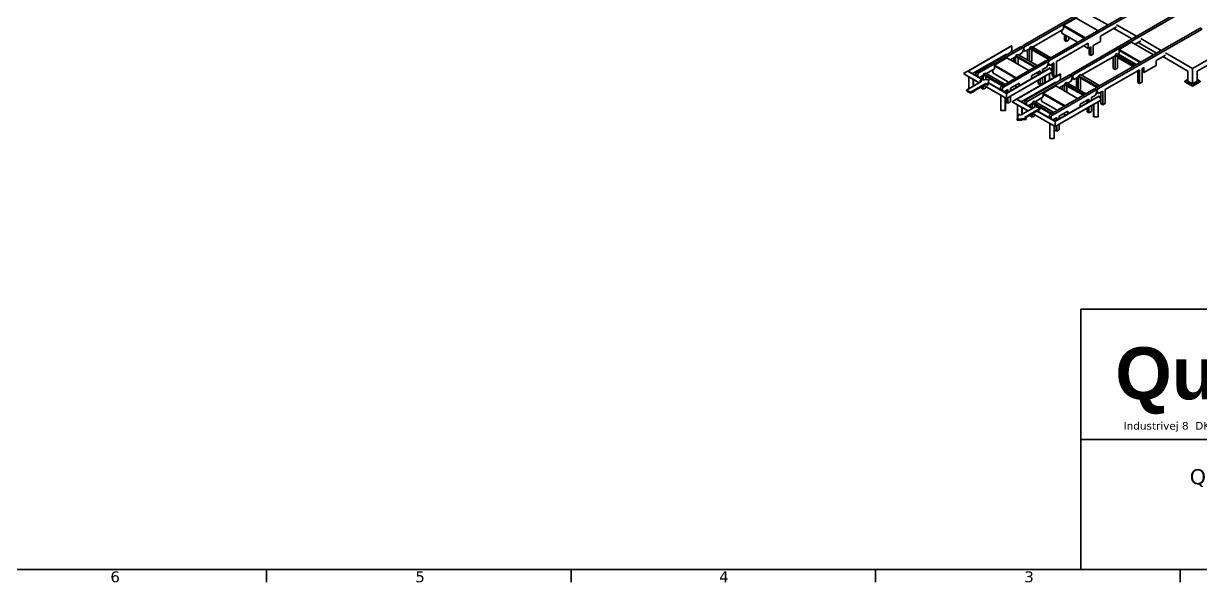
# Model space of a CAD drawing. Header units: millimetres. Extents: x 0 to 84100, y 0 to 59400.
# Drawn here: x 43468 to 70550, y 1705 to 14576 of the extents above; entities that cross this region are included whole.
import ezdxf
from ezdxf.enums import TextEntityAlignment as Align

# ---------------------------------------------------------------- set-up
doc = ezdxf.new("R2010")
doc.units = ezdxf.units.MM
doc.header["$LTSCALE"] = 100
for name, color, linetype, lineweight in [('Border (ISO)', 7, 'Continuous', 35), ('Hatch (ISO)', 7, 'Continuous', 18), ('Title (ISO)', 7, 'Continuous', 35), ('Visible (ISO)', 7, 'Continuous', 35), ('Visible Narrow (ISO)', 7, 'Continuous', 25)]:
    doc.layers.add(name, color=color, linetype=linetype, lineweight=lineweight)
doc.styles.add('Note Text (ISO)', font='verdana.ttf')
doc.styles.add('Text Style48', font='arial.ttf')
doc.styles.add('Text Style54', font='')
doc.styles.add('Text Style56', font='verdana.ttf')
doc.styles.add('Text Style58', font='verdana.ttf')
doc.styles.add('Text Style59', font='verdana.ttf')
doc.styles.add('Text Style60', font='verdana.ttf')
doc.styles.get('Text Style54').set_extended_font_data('Arial', bold=True)

# ---------------------------------------------------------------- blocks, each defined once
blk = doc.blocks.new('Borders Default Border')
at = {"layer": 'Border (ISO)'}
for p, q in [((490.58, 20), (490.58, 17.1)), ((560.67, 20), (560.67, 17.1)), ((630.75, 20), (630.75, 17.1)), ((700.83, 20), (700.83, 17.1))]:
    blk.add_line(p, q, dxfattribs=at)
at = {"layer": 'Border (ISO)', "flags": 128}
blk.add_lwpolyline([(20, 20), (20, 574), (821, 574), (821, 20), (20, 20)], dxfattribs=at)
at = {"layer": 'Border (ISO)', "char_height": 2.5, "attachment_point": 7, "style": 'Note Text (ISO)'}
for s, insert in [('6', (454.67, 17.05)), ('5', (524.84, 17.05)), ('4', (594.74, 17.1)), ('3', (664.97, 17.05))]:
    blk.add_mtext(s, dxfattribs=dict(at, insert=insert))
blk = doc.blocks.new('Title Blocks Salg Layout')
at = {"layer": 'Hatch (ISO)'}
h = blk.add_hatch(color=7, dxfattribs=at)
edge = h.paths.add_edge_path()
edge.add_line((139.18, 65.36), (142.36, 62.18))
edge.add_arc((142.54, 62.35), 0.25, 225, 315)
edge.add_line((142.71, 62.18), (145.89, 65.36))
edge.add_arc((145.72, 65.54), 0.25, 315, 405)
edge.add_line((145.89, 65.71), (142.71, 68.89))
edge.add_arc((142.54, 68.72), 0.25, 45, 135)
edge.add_line((142.36, 68.89), (139.18, 65.71))
edge.add_arc((139.35, 65.54), 0.25, 135, 225)
h = blk.add_hatch(color=7, dxfattribs=at)
edge = h.paths.add_edge_path()
edge.add_line((126, 65.75), (126, 61.25))
edge.add_arc((126.25, 61.25), 0.25, 180, 270)
edge.add_line((126.25, 61), (130.75, 61))
edge.add_arc((130.75, 61.25), 0.25, 270, 360)
edge.add_line((131, 61.25), (131, 65.75))
edge.add_arc((130.75, 65.75), 0.25, 0, 90)
edge.add_line((130.75, 66), (126.25, 66))
edge.add_arc((126.25, 65.75), 0.25, 90, 180)
h = blk.add_hatch(color=7, dxfattribs=at)
edge = h.paths.add_edge_path()
edge.add_arc((136.75, 65.75), 0.25, 0, 90)
edge.add_line((136.75, 66), (132.25, 66))
edge.add_arc((132.25, 65.75), 0.25, 90, 180)
edge.add_line((132, 65.75), (132, 61.25))
edge.add_arc((132.25, 61.25), 0.25, 180, 270)
edge.add_line((132.25, 61), (136.75, 61))
edge.add_arc((136.75, 61.25), 0.25, 270, 360)
edge.add_line((137, 61.25), (137, 65.75))
h = blk.add_hatch(color=7, dxfattribs=at)
edge = h.paths.add_edge_path()
edge.add_line((131, 55.25), (131, 59.75))
edge.add_arc((130.75, 59.75), 0.25, 0, 90)
edge.add_line((130.75, 60), (126.25, 60))
edge.add_arc((126.25, 59.75), 0.25, 90, 180)
edge.add_line((126, 59.75), (126, 55.25))
edge.add_arc((126.25, 55.25), 0.25, 180, 270)
edge.add_line((126.25, 55), (130.75, 55))
edge.add_arc((130.75, 55.25), 0.25, 270, 360)
h = blk.add_hatch(color=7, dxfattribs=at)
edge = h.paths.add_edge_path()
edge.add_arc((132.25, 55.25), 0.25, 180, 270)
edge.add_line((132.25, 55), (136.75, 55))
edge.add_arc((136.75, 55.25), 0.25, 270, 360)
edge.add_line((137, 55.25), (137, 59.75))
edge.add_arc((136.75, 59.75), 0.25, 0, 90)
edge.add_line((136.75, 60), (132.25, 60))
edge.add_arc((132.25, 59.75), 0.25, 90, 180)
edge.add_line((132, 59.75), (132, 55.25))
h = blk.add_hatch(color=7, dxfattribs=at)
edge = h.paths.add_edge_path()
edge.add_arc((142.75, 59.75), 0.25, 0, 90)
edge.add_line((142.75, 60), (138.25, 60))
edge.add_arc((138.25, 59.75), 0.25, 90, 180)
edge.add_line((138, 59.75), (138, 55.25))
edge.add_arc((138.25, 55.25), 0.25, 180, 270)
edge.add_line((138.25, 55), (142.75, 55))
edge.add_arc((142.75, 55.25), 0.25, 270, 360)
edge.add_line((143, 55.25), (143, 59.75))
h = blk.add_hatch(color=7, dxfattribs=at)
edge = h.paths.add_edge_path()
edge.add_line((126, 53.75), (126, 49.25))
edge.add_arc((126.25, 49.25), 0.25, 180, 270)
edge.add_line((126.25, 49), (130.75, 49))
edge.add_arc((130.75, 49.25), 0.25, 270, 360)
edge.add_line((131, 49.25), (131, 53.75))
edge.add_arc((130.75, 53.75), 0.25, 0, 90)
edge.add_line((130.75, 54), (126.25, 54))
edge.add_arc((126.25, 53.75), 0.25, 90, 180)
h = blk.add_hatch(color=7, dxfattribs=at)
edge = h.paths.add_edge_path()
edge.add_arc((136.75, 53.75), 0.25, 0, 90)
edge.add_line((136.75, 54), (132.25, 54))
edge.add_arc((132.25, 53.75), 0.25, 90, 180)
edge.add_line((132, 53.75), (132, 49.25))
edge.add_arc((132.25, 49.25), 0.25, 180, 270)
edge.add_line((132.25, 49), (136.75, 49))
edge.add_arc((136.75, 49.25), 0.25, 270, 360)
edge.add_line((137, 49.25), (137, 53.75))
h = blk.add_hatch(color=7, dxfattribs=at)
edge = h.paths.add_edge_path()
edge.add_arc((142.75, 53.75), 0.25, 0, 90)
edge.add_line((142.75, 54), (138.25, 54))
edge.add_arc((138.25, 53.75), 0.25, 90, 180)
edge.add_line((138, 53.75), (138, 49.25))
edge.add_arc((138.25, 49.25), 0.25, 180, 270)
edge.add_line((138.25, 49), (142.75, 49))
edge.add_arc((142.75, 49.25), 0.25, 270, 360)
edge.add_line((143, 49.25), (143, 53.75))
at = {"layer": 'Title (ISO)'}
for p, q in [((200, 70), (57, 70)), ((57, 10), (57, 70)), ((142.36, 68.89), (139.18, 65.71)), ((145.89, 65.71), (142.71, 68.89)), ((160, 10), (160, 70)), ((200, 10), (200, 70)), ((126, 65.75), (126, 61.25)), ((130.75, 66), (126.25, 66)), ((131, 61.25), (131, 65.75)), ((132, 65.75), (132, 61.25)), ((136.75, 66), (132.25, 66)), ((137, 61.25), (137, 65.75)), ((139.18, 65.36), (142.36, 62.18)), ((142.71, 62.18), (145.89, 65.36)), ((126, 59.75), (126, 55.25)), ((126.25, 61), (130.75, 61)), ((130.75, 60), (126.25, 60)), ((131, 55.25), (131, 59.75)), ((132, 59.75), (132, 55.25)), ((132.25, 61), (136.75, 61)), ((136.75, 60), (132.25, 60)), ((137, 55.25), (137, 59.75)), ((138, 55.25), (138, 59.75)), ((138.25, 60), (142.75, 60)), ((143, 59.75), (143, 55.25)), ((126.25, 55), (130.75, 55)), ((132.25, 55), (136.75, 55)), ((142.75, 55), (138.25, 55)), ((126, 53.75), (126, 49.25)), ((130.75, 54), (126.25, 54)), ((131, 49.25), (131, 53.75)), ((132, 53.75), (132, 49.25)), ((136.75, 54), (132.25, 54)), ((137, 49.25), (137, 53.75)), ((138, 49.25), (138, 53.75)), ((138.25, 54), (142.75, 54)), ((143, 53.75), (143, 49.25)), ((126.25, 49), (130.75, 49)), ((132.25, 49), (136.75, 49)), ((142.75, 49), (138.25, 49)), ((160, 50), (200, 50)), ((160, 45), (200, 45)), ((200, 40), (57, 40)), ((160, 35), (200, 35)), ((160, 16), (200, 16)), ((180, 16), (180, 10)), ((57, 10), (200, 10))]:
    blk.add_line(p, q, dxfattribs=at)
for centre, start, end in [((142.54, 68.72), 45, 135), ((126.25, 65.75), 90, 180), ((130.75, 65.75), 0, 90), ((132.25, 65.75), 90, 180), ((136.75, 65.75), 0, 90), ((139.35, 65.54), 135, 225), ((145.72, 65.54), 315, 45), ((126.25, 61.25), 180, 270), ((126.25, 59.75), 90, 180), ((130.75, 61.25), 270, 0), ((130.75, 59.75), 0, 90), ((132.25, 61.25), 180, 270), ((132.25, 59.75), 90, 180), ((136.75, 61.25), 270, 0), ((136.75, 59.75), 0, 90), ((138.25, 59.75), 90, 180), ((142.54, 62.35), 225, 315), ((142.75, 59.75), 0, 90), ((126.25, 55.25), 180, 270), ((130.75, 55.25), 270, 0), ((132.25, 55.25), 180, 270), ((136.75, 55.25), 270, 0), ((138.25, 55.25), 180, 270), ((142.75, 55.25), 270, 0), ((126.25, 53.75), 90, 180), ((130.75, 53.75), 0, 90), ((132.25, 53.75), 90, 180), ((136.75, 53.75), 0, 90), ((138.25, 53.75), 90, 180), ((142.75, 53.75), 0, 90), ((126.25, 49.25), 180, 270), ((126.25, 49.25), 180, 270), ((130.75, 49.25), 270, 0), ((132.25, 49.25), 180, 270), ((136.75, 49.25), 270, 0), ((138.25, 49.25), 180, 270), ((142.75, 49.25), 270, 0)]:
    blk.add_arc(centre, 0.25, start, end, dxfattribs=at)
at = {"layer": 'Title (ISO)', "color": 7, "style": 'Text Style54'}
blk.add_text('Qubiqa', height=12, dxfattribs=at).set_placement((64.88, 61.21), align=Align.TOP_LEFT)
at = {"layer": 'Title (ISO)', "style": 'Text Style58'}
for s, p in [('Init.:', (161.5, 46.25)), ('Date:', (161.5, 41.25))]:
    blk.add_text(s, height=2.25, dxfattribs=at).set_placement(p)
at = {"layer": 'Title (ISO)', "style": 'Text Style56'}
blk.add_text('Industrivej 8  DK-9510 Arden  Tel.: +45 9940 0000  www.qubiqa.com', height=1.75, dxfattribs=at).set_placement((108.5, 42.25), align=Align.CENTER)
at = {"layer": 'Title (ISO)', "insert": (161.85, 67.92), "char_height": 1.75, "width": 36.6015, "attachment_point": 1, "line_spacing_factor": 1.182273, "style": 'Note Text (ISO)'}
blk.add_mtext('\\fVerdana|b0|i0;\\H1.7500;This drawing is the property\\Pof Qubiqa A/S, and may not be given to or shown to any third part without written authorization by Qubiqa A/S.', dxfattribs=at)
at = {"layer": 'Title (ISO)', "insert": (181.5, 13), "char_height": 2.5, "attachment_point": 4, "style": 'Note Text (ISO)'}
blk.add_mtext('Rev.', dxfattribs=at)
at = {"layer": 'Title (ISO)'}
for tag, p, height, style in [('AUTHOR_001', (179.75, 46.25), 2.25, 'Text Style48'), ('CREATION_DATE_001', (179.87, 41.24), 2.25, 'Text Style48'), ('TITLE_001', (82.01, 29.66), 3.5, 'Text Style60'), ('PART_NUMBER_001', (164.75, 22.4), 5, 'Text Style59'), ('SUBJECT_001', (89.61, 20.66), 3.5, 'Text Style60'), ('VERSION_001', (189.96, 11.75), 2.5, 'Note Text (ISO)')]:
    blk.add_attdef(tag, p, '', height=height, dxfattribs=dict(at, style=style))
at = {"layer": 'Title (ISO)', "style": 'Note Text (ISO)'}
blk.add_attdef('CATEGORY', text='', height=2.5, dxfattribs=at).set_placement((161.5, 39), align=Align.TOP_LEFT)
at = {"layer": 'Title (ISO)', "color": 8, "true_color": 0x808080, "style": 'Note Text (ISO)'}
blk.add_attdef('KEYWORDS_001', (161.19, 11.75), '', height=2.5, dxfattribs=at)

msp = doc.modelspace()

# ---------------------------------------------------------------- linework, layer by layer
at = {"layer": 'Visible (ISO)'}
for p, q in [((77438.08, 17614.43), (70367.02, 13542.47)), ((70473.08, 13480.92), (77332.02, 17430.72)), ((68529.95, 15258.63), (66471.57, 14073.28)), ((66513.99, 14048.85), (68572.38, 15234.2)), ((69095.64, 14932.87), (67037.25, 13747.53)), ((67079.68, 13723.09), (69138.06, 14908.44)), ((67398.23, 14535.16), (67688.14, 14702.11)), ((69961.84, 14789.95), (67594.45, 13426.66)), ((67636.88, 13402.22), (70004.27, 14765.51)), ((68191.53, 14412.23), (67688.14, 14702.11)), ((67992.31, 14787.34), (68417.61, 14542.42)), ((67401.76, 14447.26), (66684.13, 14034.01)), ((67359.34, 14422.83), (67359.34, 14353.15)), ((67359.34, 14353.15), (67724.14, 14143.08)), ((67398.23, 14514.72), (67398.23, 14535.16)), ((67398.23, 14535.16), (67901.61, 14245.28)), ((67883.87, 14235.06), (67398.23, 14514.72)), ((67401.76, 14447.26), (67401.76, 14512.68)), ((70527.53, 14464.19), (68160.14, 13100.9)), ((68202.56, 13076.47), (70569.96, 14439.76)), ((68619.76, 14497.14), (68250.29, 14284.38)), ((68558, 14461.58), (68974.81, 14221.55)), ((69081.29, 14282.87), (68619.76, 14548.65)), ((70549.74, 14466.37), (70592.16, 14441.94)), ((67967.45, 14121.51), (67235.59, 13700.06)), ((67419.44, 14189.92), (67419.44, 14318.54)), ((67461.87, 14165.48), (67419.44, 14189.92)), ((67461.87, 14294.11), (67461.87, 14165.48)), ((67518.44, 14198.06), (67461.87, 14165.48)), ((67518.44, 14198.06), (67518.44, 14261.53)), ((67967.45, 14002.96), (67967.45, 14121.51)), ((68250.29, 14165.84), (68084.12, 14070.15)), ((68250.29, 14284.38), (68250.29, 14165.84)), ((68675.62, 13977.5), (68965.53, 14144.45)), ((69468.91, 13854.57), (68965.53, 14144.45)), ((69176.96, 14176.27), (69043.61, 14099.49)), ((69115.2, 14140.71), (69540.5, 13895.8)), ((69646.98, 13957.11), (69176.96, 14227.78)), ((65194.28, 13479.6), (66204.94, 14061.6)), ((65204.28, 13479.6), (66209.94, 14058.72)), ((65304.66, 13421.79), (66089.22, 13873.59)), ((66408.63, 14037.04), (65410.9, 13462.49)), ((65453.33, 13438.06), (66451.06, 14012.61)), ((66084.22, 13850.23), (66084.22, 13870.71)), ((66089.22, 13873.59), (66089.22, 13853.11)), ((66189.22, 13931.18), (66209.94, 13943.1)), ((66189.22, 13931.18), (66189.22, 13910.69)), ((66209.94, 14058.72), (66204.94, 14061.6)), ((66209.94, 14058.72), (66209.94, 13943.1)), ((66302.21, 13838.6), (66344.64, 13863.03)), ((66302.21, 13838.6), (66748.81, 13581.42)), ((66302.21, 13814.07), (66302.21, 13838.6)), ((66727.51, 13569.16), (66302.21, 13814.07)), ((66791.23, 13605.85), (66344.64, 13863.03)), ((66449.22, 13898.73), (66365.93, 13850.77)), ((66430.84, 14039.22), (66473.27, 14014.79)), ((66478.31, 13973.73), (66449.22, 13898.73)), ((66473.54, 13961.44), (66515.83, 13937.09)), ((66515.83, 13937.09), (66486.74, 13978.59)), ((66613.34, 13993.24), (66515.83, 13937.09)), ((66570.91, 13732.73), (66570.91, 13968.81)), ((66613.34, 13993.24), (66613.34, 13708.3)), ((66620.41, 14021.84), (66662.84, 14046.27)), ((66620.41, 13997.31), (66620.41, 14021.84)), ((66620.41, 14021.84), (67067.01, 13764.66)), ((67045.71, 13752.4), (66620.41, 13997.31)), ((67109.43, 13789.09), (66662.84, 14046.27)), ((66669.91, 13709.42), (66669.91, 13968.81)), ((68584.75, 13835.25), (67807.02, 13387.38)), ((67864.52, 14062.23), (67967.45, 14002.96)), ((68027.55, 14037.57), (67967.45, 14002.96)), ((67985.13, 13864.16), (67985.13, 14013.14)), ((68027.55, 13839.73), (67985.13, 13864.16)), ((68027.55, 14037.57), (68027.55, 13839.73)), ((68084.12, 13872.3), (68027.55, 13839.73)), ((68084.12, 13872.3), (68084.12, 14070.15)), ((68584.75, 13835.25), (68584.75, 13518.86)), ((68591.82, 13863.85), (68634.25, 13888.28)), ((68591.82, 13863.85), (69038.42, 13606.67)), ((68591.82, 13839.32), (68591.82, 13863.85)), ((69017.12, 13594.41), (68591.82, 13839.32)), ((69080.85, 13631.1), (68634.25, 13888.28)), ((68679.15, 13889.61), (68655.55, 13876.02)), ((68675.62, 13957.06), (68675.62, 13977.5)), ((68675.62, 13977.5), (69179, 13687.62)), ((69161.25, 13677.4), (68675.62, 13957.06)), ((68679.15, 13889.61), (68679.15, 13955.03)), ((69742.64, 13850.52), (69527.68, 13726.73)), ((69680.88, 13814.95), (70260.95, 13480.92)), ((70367.02, 13542.47), (69742.64, 13902.02)), ((65807.24, 13618.97), (66097.15, 13785.92)), ((65807.24, 13598.53), (65807.24, 13618.97)), ((65807.24, 13618.97), (66310.62, 13329.09)), ((66292.88, 13318.87), (65807.24, 13598.53)), ((65810.77, 13531.07), (65810.77, 13596.49)), ((66974.32, 13711.29), (65976.59, 13136.73)), ((66019.02, 13112.3), (67016.74, 13686.85)), ((67089.88, 13551.99), (66084.22, 12972.87)), ((67094.88, 13549.11), (66084.22, 12967.11)), ((66600.54, 13496.04), (66097.15, 13785.92)), ((66295.14, 13810), (66175.24, 13740.95)), ((66189.22, 13749.01), (66189.22, 13732.9)), ((66252.72, 13696.33), (66252.72, 13785.57)), ((66295.14, 13810), (66295.14, 13671.9)), ((66351.71, 13639.33), (66351.71, 13785.57)), ((66669.91, 13709.42), (66640.65, 13692.57)), ((67014.91, 13572.97), (66917.4, 13516.82)), ((66996.52, 13713.47), (67038.95, 13689.04)), ((67043.99, 13647.97), (67014.91, 13572.97)), ((67039.23, 13635.68), (67081.51, 13611.33)), ((67081.51, 13611.33), (67052.43, 13652.83)), ((67179.03, 13667.48), (67081.51, 13611.33)), ((67094.88, 13549.11), (67089.88, 13551.99)), ((67144.88, 13462.51), (67094.88, 13549.11)), ((67136.6, 13476.86), (67136.6, 13643.05)), ((67179.03, 13667.48), (67179.03, 13351.09)), ((67235.59, 13383.67), (67235.59, 13700.06)), ((68542.33, 13543.29), (68542.33, 13810.82)), ((68584.75, 13518.86), (68542.33, 13543.29)), ((68641.32, 13551.43), (68584.75, 13518.86)), ((68641.32, 13551.43), (68641.32, 13810.82)), ((68641.32, 13792.85), (69001.52, 13585.42)), ((69244.84, 13563.85), (69207.01, 13542.07)), ((69207.01, 13225.68), (69207.01, 13542.07)), ((69527.68, 13608.19), (69244.84, 13445.31)), ((69244.84, 13445.31), (69244.84, 13563.85)), ((69527.68, 13726.73), (69527.68, 13608.19)), ((70367.02, 13542.47), (70367.02, 13186.84)), ((65194.28, 13479.6), (65094.28, 13421.79)), ((65194.28, 13363.98), (65094.28, 13421.79)), ((65094.28, 13421.79), (65219.99, 13349.4)), ((65543.96, 13278.23), (65194.28, 13479.6)), ((65194.28, 13363.98), (65219.99, 13349.18)), ((65552.71, 13278.95), (65204.28, 13479.6)), ((65219.99, 13349.4), (65459.37, 13211.55)), ((65219.99, 13349.4), (65319.99, 13291.59)), ((65219.99, 13073.7), (65219.99, 13349.4)), ((65319.99, 13131.28), (65319.99, 13291.59)), ((65319.99, 13291.59), (65459.18, 13211.44)), ((65324.99, 13288.71), (65324.99, 13134.16)), ((65383.65, 13392.22), (65402.37, 13365.53)), ((65444.79, 13341.1), (65426.08, 13367.79)), ((65552.68, 13382.45), (65462.83, 13330.71)), ((65477.25, 13272.75), (65683.49, 13289.71)), ((65521.45, 13247.3), (65477.25, 13272.75)), ((65477.25, 13252.31), (65477.25, 13272.75)), ((65510.25, 13303.4), (65510.25, 13358.01)), ((65552.68, 13382.45), (65552.68, 13278.97)), ((65559.75, 13411.04), (65602.18, 13435.48)), ((65559.75, 13411.04), (66006.35, 13153.87)), ((65559.75, 13386.52), (65559.75, 13411.04)), ((65985.05, 13141.6), (65559.75, 13386.52)), ((66048.77, 13178.3), (65602.18, 13435.48)), ((65609.25, 13283.6), (65609.25, 13358.01)), ((65810.77, 13531.07), (65623.47, 13423.21)), ((65683.49, 13289.71), (65654.03, 13170.95)), ((65683.49, 13269.27), (65683.49, 13289.71)), ((65768.35, 13506.64), (65768.35, 13436.96)), ((65768.35, 13436.96), (66133.15, 13226.89)), ((66084.22, 12851.72), (67074.17, 13421.79)), ((66084.22, 12851.49), (66974.17, 13363.98)), ((66317.16, 12832.97), (67327.82, 13414.97)), ((66327.16, 12832.97), (67332.82, 13412.1)), ((67531.52, 13390.42), (66533.79, 12815.86)), ((66576.22, 12791.43), (67573.94, 13365.98)), ((66860.83, 13484.25), (66659.3, 13368.19)), ((66659.3, 13368.19), (66659.3, 13304.04)), ((66818.4, 13395.66), (66818.4, 13459.81)), ((66818.4, 13192.29), (66818.4, 13274.28)), ((66860.83, 13484.25), (66860.83, 13420.09)), ((66860.83, 13298.71), (66860.83, 13167.85)), ((66917.4, 13452.66), (66917.4, 13516.82)), ((66917.4, 13200.43), (66917.4, 13331.29)), ((66969.17, 13361.1), (66969.17, 13208.44)), ((67074.17, 13421.79), (66974.17, 13363.98)), ((66974.17, 13363.98), (66974.17, 13211.32)), ((67074.17, 13421.79), (67144.88, 13462.51)), ((67074.17, 13421.57), (67094.88, 13433.49)), ((67074.17, 13268.91), (67074.17, 13421.79)), ((67094.88, 13433.49), (67144.88, 13462.51)), ((67136.6, 13375.52), (67136.6, 13457.7)), ((67179.03, 13351.09), (67136.6, 13375.52)), ((67235.59, 13383.67), (67179.03, 13351.09)), ((67312.11, 13284.55), (67332.82, 13296.48)), ((67312.11, 13284.55), (67312.11, 13264.07)), ((67332.82, 13412.1), (67327.82, 13414.97)), ((67332.82, 13412.1), (67332.82, 13296.48)), ((67553.73, 13392.6), (67596.15, 13368.17)), ((67601.2, 13327.1), (67572.11, 13252.1)), ((67596.43, 13314.81), (67638.71, 13290.46)), ((67638.71, 13290.46), (67609.63, 13331.96)), ((67736.23, 13346.61), (67638.71, 13290.46)), ((67693.8, 13086.1), (67693.8, 13322.18)), ((67736.23, 13346.61), (67736.23, 13061.67)), ((67743.3, 13375.21), (67785.72, 13399.64)), ((67743.3, 13350.69), (67743.3, 13375.21)), ((67743.3, 13375.21), (68189.89, 13118.03)), ((68168.6, 13105.77), (67743.3, 13350.69)), ((68232.32, 13142.47), (67785.72, 13399.64)), ((67792.79, 13062.8), (67792.79, 13322.18)), ((69150.44, 13509.49), (68358.48, 13053.43)), ((69108.01, 13217.53), (69108.01, 13485.06)), ((69150.44, 13509.49), (69150.44, 13193.1)), ((69207.01, 13467.09), (69244.84, 13445.31)), ((70190.24, 13247.92), (70260.95, 13288.64)), ((70260.95, 13480.92), (70260.95, 13247.92)), ((70473.08, 13480.92), (70473.08, 13247.92)), ((70473.08, 13288.64), (70543.79, 13247.92)), ((65167.9, 13043.7), (65521.45, 13247.3)), ((65256.28, 12992.8), (65167.9, 13043.7)), ((65167.9, 13023.26), (65167.9, 13043.7)), ((65167.9, 13023.26), (65256.28, 12972.36)), ((65609.84, 13196.4), (65256.28, 12992.8)), ((65256.28, 12972.36), (65609.84, 13175.96)), ((65319.99, 12998.44), (65319.99, 13009.04)), ((65319.99, 12998.44), (65324.99, 13001.31)), ((65324.99, 13011.92), (65324.99, 13001.31)), ((65477.25, 13252.31), (65503.7, 13237.08)), ((65510.25, 13090.49), (65510.25, 13118.61)), ((65552.68, 13066.06), (65510.25, 13090.49)), ((65552.68, 13143.04), (65552.68, 13066.06)), ((65609.25, 13098.63), (65552.68, 13066.06)), ((65565.31, 13150.32), (65958.51, 12923.89)), ((65565.5, 13150.43), (65958.51, 12924.11)), ((65609.25, 13098.63), (65609.25, 13125.02)), ((65609.84, 13196.4), (65609.84, 13175.96)), ((65654.03, 13170.95), (65609.84, 13196.4)), ((65609.84, 13175.96), (65654.03, 13150.51)), ((65654.03, 13150.51), (65683.49, 13269.27)), ((65654.03, 13150.51), (65654.03, 13170.95)), ((66084.22, 12967.11), (65668, 13206.8)), ((66084.22, 12972.87), (65669.25, 13211.84)), ((65949.34, 13066.47), (65968.05, 13039.77)), ((66010.48, 13015.34), (65991.77, 13042.04)), ((66118.37, 13056.69), (66028.52, 13004.95)), ((66075.94, 12977.64), (66075.94, 13032.26)), ((66118.37, 13056.69), (66118.37, 12992.53)), ((66376.46, 13205.32), (66174.93, 13089.27)), ((66174.93, 13025.11), (66174.93, 13089.27)), ((66273.53, 13146.04), (66329.24, 13113.97)), ((66376.46, 13141.16), (66376.46, 13205.32)), ((66427.55, 12775.16), (67212.11, 13226.96)), ((66860.83, 13167.85), (66818.4, 13192.29)), ((66860.83, 13167.85), (66917.4, 13200.43)), ((66930.12, 12972.34), (67220.04, 13139.29)), ((66969.17, 13087.07), (66969.17, 13073.71)), ((66969.17, 13073.71), (66974.17, 13070.83)), ((66974.17, 13089.95), (66974.17, 13070.83)), ((66974.17, 13070.83), (66976.54, 13070.83)), ((67074.17, 13127.05), (67074.17, 13147.53)), ((68097.2, 13064.66), (67099.48, 12490.11)), ((67141.9, 12465.67), (68139.63, 13040.23)), ((67207.11, 13203.6), (67207.11, 13224.08)), ((67212.11, 13226.96), (67212.11, 13206.48)), ((67723.42, 12849.41), (67220.04, 13139.29)), ((67418.03, 13163.38), (67298.12, 13094.33)), ((67312.11, 13102.38), (67312.11, 13086.27)), ((67375.6, 13049.71), (67375.6, 13138.94)), ((67418.03, 13163.38), (67418.03, 13025.28)), ((67425.1, 13191.97), (67467.52, 13216.41)), ((67425.1, 13191.97), (67871.69, 12934.8)), ((67425.1, 13167.45), (67425.1, 13191.97)), ((67850.4, 12922.53), (67425.1, 13167.45)), ((67914.12, 12959.23), (67467.52, 13216.41)), ((67474.6, 12992.7), (67474.6, 13138.94)), ((67572.11, 13252.1), (67488.82, 13204.14)), ((67792.79, 13062.8), (67763.53, 13045.95)), ((68119.41, 13066.84), (68161.84, 13042.41)), ((68166.88, 13001.35), (68137.79, 12926.35)), ((68204.4, 12964.7), (68175.31, 13006.2)), ((68301.91, 13020.86), (68204.4, 12964.7)), ((68301.91, 13020.86), (68301.91, 12704.47)), ((68358.48, 12737.04), (68358.48, 13053.43)), ((69150.44, 13193.1), (69108.01, 13217.53)), ((69207.01, 13225.68), (69150.44, 13193.1)), ((70367.02, 13146.12), (70190.24, 13247.92)), ((70190.24, 13235.65), (70190.24, 13247.92)), ((70367.02, 13133.85), (70190.24, 13235.65)), ((70260.95, 13247.92), (70367.02, 13186.84)), ((70543.79, 13247.92), (70367.02, 13146.12)), ((70367.02, 13186.84), (70473.08, 13247.92)), ((70543.79, 13235.65), (70367.02, 13133.85)), ((70367.02, 13133.85), (70367.02, 13146.12)), ((70543.79, 13235.65), (70543.79, 13247.92)), ((65256.28, 12972.36), (65256.28, 12992.8)), ((65301.56, 12998.44), (65319.99, 12998.44)), ((65958.51, 12924.11), (65958.51, 12573.15)), ((65958.51, 12924.11), (66084.22, 12851.72)), ((65958.51, 12924.11), (66058.51, 12866.3)), ((66058.51, 12573.15), (66058.51, 12866.3)), ((66058.51, 12866.3), (66084.22, 12851.49)), ((66063.51, 12863.42), (66063.51, 12576.02)), ((66075.94, 12764.73), (66075.94, 12856.27)), ((66118.37, 12740.3), (66075.94, 12764.73)), ((66084.22, 12851.72), (66084.22, 12967.11)), ((66084.22, 12851.49), (66084.22, 12851.72)), ((66118.37, 12871.15), (66118.37, 12740.3)), ((66174.93, 12772.87), (66118.37, 12740.3)), ((66174.93, 12772.87), (66174.93, 12903.73)), ((66317.16, 12832.97), (66217.16, 12775.16)), ((66317.16, 12717.36), (66217.16, 12775.16)), ((66217.16, 12775.16), (66342.87, 12702.77)), ((66682.45, 12622.62), (66317.16, 12832.97)), ((66687.45, 12625.5), (66327.16, 12832.97)), ((66506.54, 12745.6), (66525.25, 12718.9)), ((66675.57, 12735.82), (66585.72, 12684.08)), ((66675.57, 12735.82), (66675.57, 12632.34)), ((66682.64, 12764.42), (66725.06, 12788.85)), ((66682.64, 12764.42), (67129.23, 12507.24)), ((66682.64, 12739.89), (66682.64, 12764.42)), ((67107.94, 12494.98), (66682.64, 12739.89)), ((67171.66, 12531.67), (66725.06, 12788.85)), ((66933.66, 12884.45), (66746.36, 12776.59)), ((66891.23, 12860.01), (66891.23, 12790.33)), ((66891.23, 12790.33), (67256.03, 12580.26)), ((66930.12, 12951.9), (66930.12, 12972.34)), ((66930.12, 12972.34), (67433.51, 12682.46)), ((67415.76, 12672.24), (66930.12, 12951.9)), ((66933.66, 12884.45), (66933.66, 12949.87)), ((68212.77, 12905.37), (67207.11, 12326.25)), ((68217.77, 12902.49), (67207.11, 12320.49)), ((67207.11, 12205.09), (68197.06, 12775.16)), ((67983.71, 12837.62), (67782.19, 12721.57)), ((67941.29, 12749.03), (67941.29, 12813.19)), ((67983.71, 12837.62), (67983.71, 12773.46)), ((68137.79, 12926.35), (68040.28, 12870.19)), ((68040.28, 12806.04), (68040.28, 12870.19)), ((68197.06, 12775.16), (68097.06, 12717.36)), ((68162.11, 12989.05), (68204.4, 12964.7)), ((68197.06, 12775.16), (68267.77, 12815.88)), ((68197.06, 12774.94), (68217.77, 12786.87)), ((68197.06, 12424.2), (68197.06, 12775.16)), ((68217.77, 12902.49), (68212.77, 12905.37)), ((68267.77, 12815.88), (68217.77, 12902.49)), ((68217.77, 12786.87), (68267.77, 12815.88)), ((68259.48, 12830.24), (68259.48, 12996.42)), ((68259.48, 12728.9), (68259.48, 12811.08)), ((68301.91, 12704.47), (68259.48, 12728.9)), ((68358.48, 12737.04), (68301.91, 12704.47)), ((65958.51, 12573.15), (66058.51, 12573.15)), ((66058.51, 12573.15), (66063.51, 12576.02)), ((66317.16, 12717.36), (66342.87, 12702.55)), ((66334.98, 12371.62), (66364.44, 12490.39)), ((66342.87, 12702.77), (66582.26, 12564.92)), ((66342.87, 12702.77), (66442.87, 12644.96)), ((66342.87, 12403.45), (66342.87, 12702.77)), ((66364.44, 12490.39), (66408.63, 12464.94)), ((66408.63, 12464.94), (66762.19, 12668.54)), ((66442.87, 12484.66), (66442.87, 12644.96)), ((66442.87, 12644.96), (66582.06, 12564.81)), ((66447.87, 12642.08), (66447.87, 12487.53)), ((66850.57, 12617.64), (66497.02, 12414.04)), ((66514.77, 12403.82), (66850.57, 12597.2)), ((66567.68, 12694.47), (66548.97, 12721.17)), ((66633.14, 12656.77), (66633.14, 12711.39)), ((66633.14, 12443.86), (66633.14, 12471.99)), ((66675.57, 12496.42), (66675.57, 12419.43)), ((66688.2, 12503.69), (67081.4, 12277.26)), ((66688.39, 12503.8), (67081.4, 12277.48)), ((66732.13, 12651.23), (66732.13, 12711.39)), ((66732.13, 12452), (66732.13, 12478.39)), ((66762.19, 12668.54), (66850.57, 12617.64)), ((67207.11, 12320.49), (66788.58, 12561.5)), ((67207.11, 12326.25), (66793.58, 12564.38)), ((66850.57, 12597.2), (66850.57, 12617.64)), ((67207.11, 12204.87), (68097.06, 12717.36)), ((67499.34, 12558.69), (67297.82, 12442.64)), ((67396.42, 12499.42), (67452.12, 12467.34)), ((67499.34, 12494.53), (67499.34, 12558.69)), ((67782.19, 12721.57), (67782.19, 12657.41)), ((67941.29, 12545.66), (67941.29, 12627.65)), ((67983.71, 12521.23), (67941.29, 12545.66)), ((67983.71, 12652.08), (67983.71, 12521.23)), ((67983.71, 12521.23), (68040.28, 12553.8)), ((68040.28, 12553.8), (68040.28, 12684.66)), ((68092.06, 12714.48), (68092.06, 12427.08)), ((68097.06, 12717.36), (68097.06, 12424.2)), ((66541.22, 12388.59), (66334.98, 12371.62)), ((66334.98, 12351.18), (66334.98, 12371.62)), ((66334.98, 12351.18), (66541.22, 12368.15)), ((66342.87, 12351.81), (66342.87, 12351.83)), ((66342.87, 12351.81), (66442.87, 12351.81)), ((66442.87, 12351.81), (66442.87, 12360.06)), ((66442.87, 12351.81), (66447.87, 12354.69)), ((66447.87, 12360.47), (66447.87, 12354.69)), ((66497.02, 12414.04), (66541.22, 12388.59)), ((66541.22, 12368.15), (66541.22, 12388.59)), ((66675.57, 12419.43), (66633.14, 12443.86)), ((66732.13, 12452), (66675.57, 12419.43)), ((67072.23, 12419.84), (67090.94, 12393.14)), ((67081.4, 12277.48), (67081.4, 11926.52)), ((67081.4, 12277.48), (67207.11, 12205.09)), ((67081.4, 12277.48), (67181.4, 12219.67)), ((67133.36, 12368.71), (67114.65, 12395.41)), ((67241.25, 12410.06), (67151.4, 12358.32)), ((67181.4, 11926.52), (67181.4, 12219.67)), ((67181.4, 12219.67), (67207.11, 12204.87)), ((67186.4, 12216.79), (67186.4, 11929.4)), ((67198.82, 12331.02), (67198.82, 12385.63)), ((67198.82, 12118.1), (67198.82, 12209.64)), ((67207.11, 12205.09), (67207.11, 12320.49)), ((67207.11, 12204.87), (67207.11, 12205.09)), ((67241.25, 12410.06), (67241.25, 12345.91)), ((67241.25, 12224.53), (67241.25, 12093.67)), ((67297.82, 12378.48), (67297.82, 12442.64)), ((67297.82, 12126.25), (67297.82, 12257.1)), ((68092.06, 12427.08), (68097.06, 12424.2)), ((68097.06, 12424.2), (68197.06, 12424.2)), ((67081.4, 11926.52), (67181.4, 11926.52)), ((67181.4, 11926.52), (67186.4, 11929.4)), ((67241.25, 12093.67), (67198.82, 12118.1)), ((67297.82, 12126.25), (67241.25, 12093.67))]:
    msp.add_line(p, q, dxfattribs=at)
for centre, major_axis, start_param, end_param in [((70527.53, 14427.81), (22.21, 38.56), 0, 0.78346445), ((66408.63, 14000.66), (22.21, 38.56), 0, 0.78346445), ((66471.57, 14036.9), (-22.21, -38.56), 3.92505711, 5.13646217), ((66451.06, 13976.23), (22.21, 38.56), 4.97225466, 7.06664976), ((66513.99, 14012.47), (-22.21, -38.56), 3.92505711, 6.01945221), ((66974.32, 13674.9), (22.21, 38.56), 0, 0.78346445), ((67037.25, 13711.14), (-22.21, -38.56), 3.92505711, 5.13646217), ((67016.74, 13650.47), (22.21, 38.56), 4.97225466, 7.06664976), ((67079.68, 13686.71), (-22.21, -38.56), 3.92505711, 6.01945221), ((65410.9, 13426.11), (-22.21, -38.56), 3.92505711, 6.01945221), ((65453.33, 13401.68), (-22.21, -38.56), 3.92505711, 6.01945221), ((67531.52, 13354.03), (22.21, 38.56), 0, 0.78346445), ((67594.45, 13390.27), (-22.21, -38.56), 3.92505711, 5.13646217), ((67573.94, 13329.6), (22.21, 38.56), 4.97225466, 7.06664976), ((67636.88, 13365.84), (-22.21, -38.56), 3.92505711, 6.01945221), ((65976.59, 13100.35), (-22.21, -38.56), 3.92505711, 6.01945221), ((66019.02, 13075.92), (-22.21, -38.56), 3.92505711, 6.01945221), ((68097.2, 13028.28), (22.21, 38.56), 0, 0.78346445), ((68160.14, 13064.52), (-22.21, -38.56), 3.92505711, 5.13646217), ((68139.63, 13003.85), (22.21, 38.56), 4.97225466, 7.06664976), ((68202.56, 13040.09), (-22.21, -38.56), 3.92505711, 6.01945221), ((66533.79, 12779.48), (-22.21, -38.56), 3.92505711, 6.01945221), ((66576.22, 12755.05), (-22.21, -38.56), 3.92505711, 6.01945221), ((67099.48, 12453.72), (-22.21, -38.56), 3.92505711, 6.01945221), ((67141.9, 12429.29), (-22.21, -38.56), 3.92505711, 6.01945221)]:
    msp.add_ellipse(centre, major_axis=major_axis, ratio=0.57809312, start_param=start_param, end_param=end_param, dxfattribs=at)
at = {"layer": 'Visible Narrow (ISO)'}
for p, q in [((70569.96, 14439.76), (70527.53, 14464.19)), ((66451.06, 14012.61), (66408.63, 14037.04)), ((66471.57, 14073.28), (66513.99, 14048.85)), ((66480.92, 13981.94), (66486.74, 13978.59)), ((67016.74, 13686.85), (66974.32, 13711.29)), ((67037.25, 13747.53), (67079.68, 13723.09)), ((67046.6, 13656.18), (67052.43, 13652.83)), ((65383.65, 13392.22), (65426.08, 13367.79)), ((65410.9, 13462.49), (65453.33, 13438.06)), ((67573.94, 13365.98), (67531.52, 13390.42)), ((67594.45, 13426.66), (67636.88, 13402.22)), ((67603.8, 13335.31), (67609.63, 13331.96)), ((65949.34, 13066.47), (65991.77, 13042.04)), ((65976.59, 13136.73), (66019.02, 13112.3)), ((68139.63, 13040.23), (68097.2, 13064.66)), ((68160.14, 13100.9), (68202.56, 13076.47)), ((68169.49, 13009.56), (68175.31, 13006.2)), ((66506.54, 12745.6), (66548.97, 12721.17)), ((66533.79, 12815.86), (66576.22, 12791.43)), ((67099.48, 12490.11), (67141.9, 12465.67)), ((67072.23, 12419.84), (67114.65, 12395.41))]:
    msp.add_line(p, q, dxfattribs=at)

# ---------------------------------------------------------------- block references
at = {"xscale": 100, "yscale": 100, "zscale": 100}
msp.add_blockref('Borders Default Border', (0, 0), dxfattribs=at)
msp.add_blockref('Title Blocks Salg Layout', (62100, 1000), dxfattribs=at).add_auto_attribs({'AUTHOR_001': 'RFK', 'CREATION_DATE_001': '09-06-2016', 'TITLE_001': 'Qubiqa Layer Picker®', 'PART_NUMBER_001': 'A167913', 'KEYWORDS_001': '56088', 'VERSION_001': 'V10', 'SUBJECT_001': 'Gantry Solution'})

doc.saveas('drawing.dxf')
